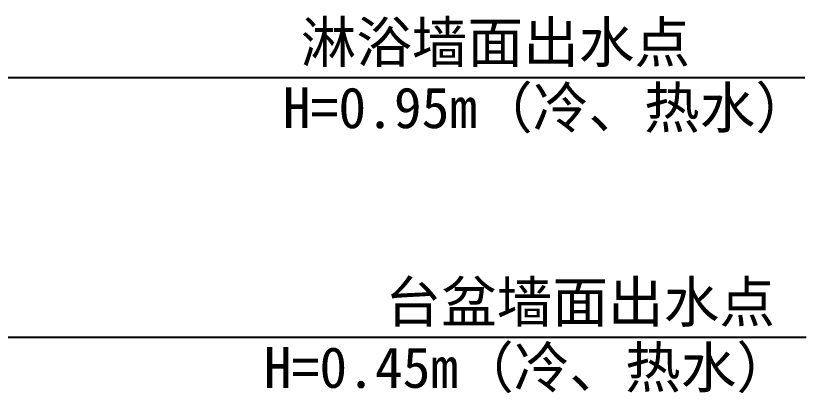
# Model space of a CAD drawing. Extents: x 184967 to 628822, y -100826 to 121332.
# Drawn here: x 406851 to 409175, y -19252 to -18143 of the extents above; entities that cross this region are included whole.
import ezdxf

# ---------------------------------------------------------------- set-up
doc = ezdxf.new("R2010")
doc.units = 0
doc.header["$MEASUREMENT"] = 0
doc.layers.add('E-给水', color=34, linetype='Continuous')
doc.styles.get("Standard").update_dxf_attribs({"font": 'gbenor.shx', "bigfont": 'gbcbig.shx'})
doc.styles.add('文字标注', font='')
doc.styles.get('文字标注').set_extended_font_data('SimSun')
doc.dimstyles.new('标注', dxfattribs={"dimtxt": 2.5, "dimasz": 1.5, "dimexe": 1.25, "dimexo": 0.625, "dimgap": 0, "dimtad": 1, "dimdsep": 46, "dimtxsty": 'Standard', "dimblk": 'z', "dimcen": 2.5, "dimadec": 0, "dimazin": 0, "dimtm": 1e-09, "dimtfac": 1, "dimtmove": 0, "dimatfit": 3, "dimldrblk": 'z', "dimfxl": 0, "dimarcsym": 0})

# ---------------------------------------------------------------- blocks, each defined once
blk = doc.blocks.new('z')
blk.add_line((0, 0), (-1, 0))
blk.add_lwpolyline([(-1.171, 1.173, 0.36, 0.21, 0), (0, 0, 0.21, 0.36, 0), (-1.171, -1.173, 0.36, 0.36, 0)], format="xyseb")

msp = doc.modelspace()

# ---------------------------------------------------------------- texts
at = {"layer": 'E-给水', "style": '文字标注'}
for s, height, p in [('淋浴墙面出水点', 120, (407688, -18280.4)), ('H=0.95m（冷、热水）', 119.998, (407636.1, -18472.9)), ('台盆墙面出水点', 120, (407937.6, -19043.7)), ('H=0.45m（冷、热水）', 119.998, (407580.2, -19236.2))]:
    msp.add_text(s, height=height, dxfattribs=at).set_placement(p)

# ---------------------------------------------------------------- leaders
at = {"layer": 'E-给水'}
for points in [[(404537.1, -18323.9), (409170.8, -18323.9)], [(402825.8, -19087.2), (409175.3, -19087.2)]]:
    msp.add_leader(points, dimstyle='标注', override={"dimscale": 75.000002, "dimasz": 1}, dxfattribs=at)

doc.saveas('drawing.dxf')
